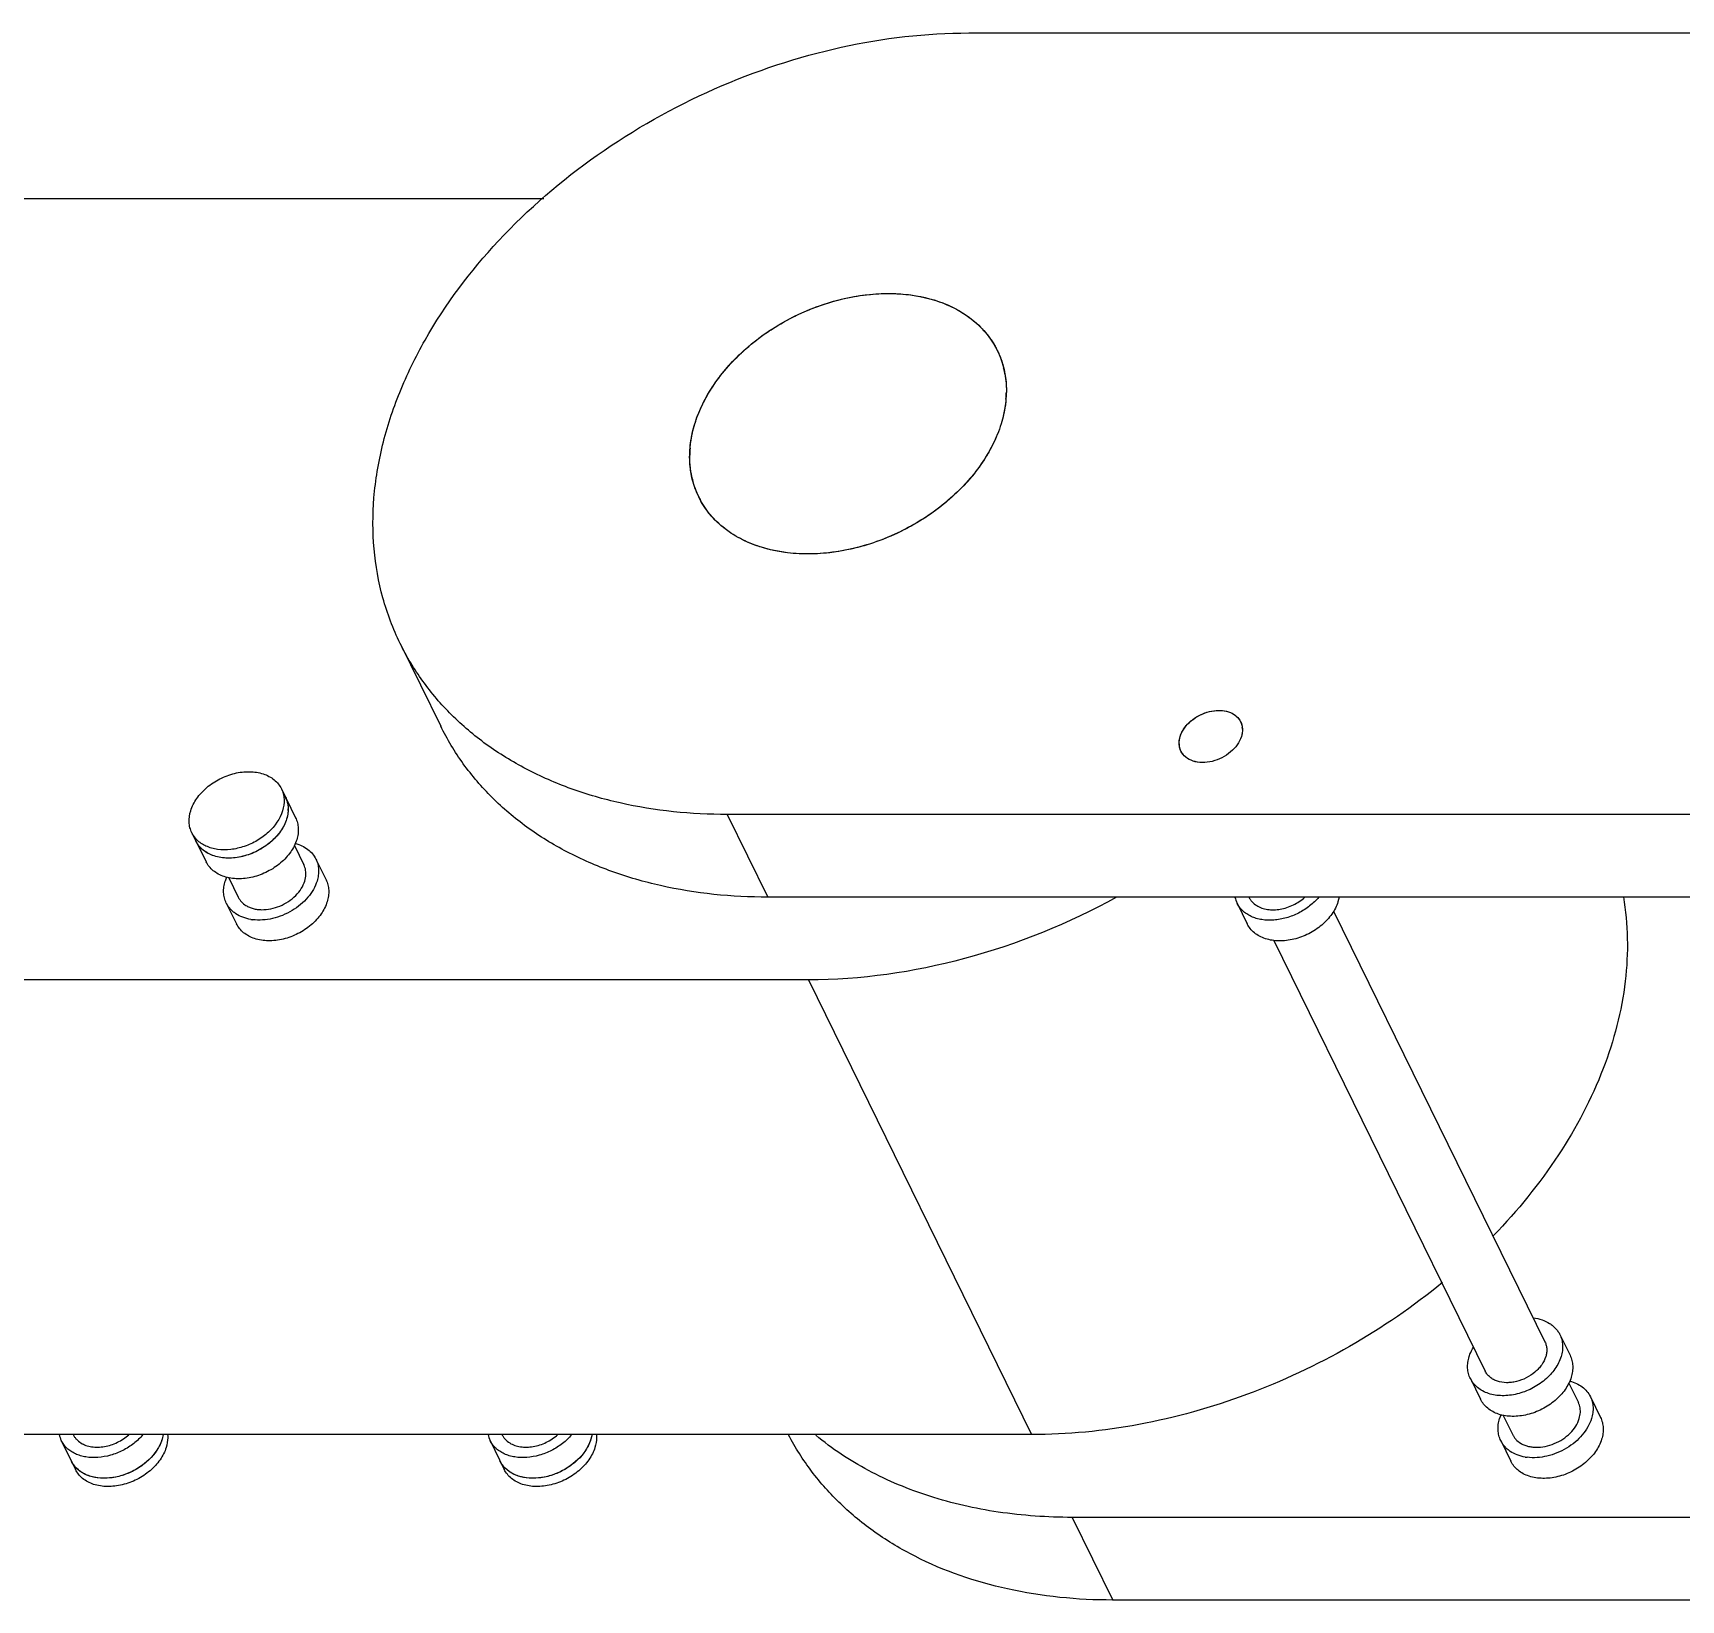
# Model space of a CAD drawing. Header units: inches. Extents: x 0 to 22, y 0 to 17.
# Drawn here: x 17.096 to 18.071, y 10.096 to 11.024 of the extents above; entities that cross this region are included whole.
import ezdxf

# ---------------------------------------------------------------- set-up
doc = ezdxf.new("R2010")
doc.units = ezdxf.units.IN
doc.header["$LTSCALE"] = 1.21
doc.header["$MEASUREMENT"] = 0
doc.layers.get('0').update_dxf_attribs({"linetype": 'CONTINUOUS'})
doc.layers.add('02___PRT_ALL_AXES', color=7, linetype='CONTINUOUS')

msp = doc.modelspace()

# ---------------------------------------------------------------- linework, layer by layer
at = {"color": 7, "linetype": 'Continuous'}
for p, q in [((17.64957, 11.02364), (18.10286, 11.02364)), ((17.31302, 10.66226), (17.33703, 10.61331)), ((18.18146, 10.56104), (17.50662, 10.56104)), ((18.40964, 10.09606), (17.7348, 10.09606))]:
    msp.add_line(p, q, dxfattribs=at)
for centre, radius, start, end in [((17.61811, 10.81243), 0.05371, 9.42265, 13.92921), ((17.61074, 10.81197), 0.0611, 355.13683, 359.07975), ((17.53573, 10.77154), 0.05121, 206.13637, 208.60224), ((17.80029, 10.61117), 0.01132, 1.68631, 7.93263)]:
    msp.add_arc(centre, radius, start, end, dxfattribs=at)
for points, knots in [([(17.31302, 10.66226), (17.30877, 10.67091), (17.30185, 10.68921), (17.29666, 10.71843), (17.2967, 10.74896), (17.30192, 10.78022), (17.3122, 10.81164), (17.33277, 10.85379), (17.37022, 10.90352), (17.42878, 10.95385), (17.49782, 10.99275), (17.5725, 11.01753), (17.62427, 11.02364), (17.64957, 11.02364)], [0, 0, 0, 0, 0.050492, 0.101815, 0.154702, 0.209714, 0.267209, 0.327327, 0.454825, 0.590164, 0.7293, 0.867443, 1, 1, 1, 1]), ([(17.48745, 10.79234), (17.4901, 10.80092), (17.49657, 10.81343), (17.5084, 10.82808), (17.52299, 10.84205), (17.54461, 10.8563), (17.56891, 10.86537), (17.58889, 10.86898), (17.60789, 10.86999), (17.6262, 10.86731), (17.64223, 10.86057), (17.65239, 10.85387), (17.66067, 10.84558), (17.66481, 10.83909), (17.66647, 10.8357)], [0, 0, 0, 0, 0.120791, 0.185744, 0.253062, 0.391822, 0.530991, 0.598792, 0.664374, 0.78666, 0.843391, 0.89737, 0.949254, 1, 1, 1, 1]), ([(17.66647, 10.8357), (17.66687, 10.83488), (17.6684, 10.83154), (17.66957, 10.82804), (17.67023, 10.82536)], [0, 0, 0, 0, 0.249323, 1, 1, 1, 1]), ([(17.67109, 10.82123), (17.67122, 10.82039), (17.67171, 10.817), (17.67188, 10.81357), (17.67183, 10.81099)], [0, 0, 0, 0, 0.247229, 1, 1, 1, 1]), ([(17.67162, 10.80679), (17.67152, 10.80559), (17.67096, 10.80071), (17.66986, 10.79589), (17.66876, 10.79234)], [0, 0, 0, 0, 0.244669, 1, 1, 1, 1]), ([(17.48975, 10.74898), (17.48819, 10.75216), (17.4857, 10.75893), (17.48409, 10.76977), (17.4846, 10.78109), (17.4863, 10.7886), (17.48745, 10.79234)], [0, 0, 0, 0, 0.239085, 0.482914, 0.735579, 1, 1, 1, 1]), ([(17.66876, 10.79234), (17.66615, 10.78387), (17.6598, 10.77151), (17.64818, 10.75701), (17.63386, 10.74315), (17.6126, 10.72893), (17.58416, 10.718), (17.55509, 10.71399), (17.53187, 10.71693), (17.51574, 10.72322), (17.50544, 10.72956), (17.49692, 10.73748), (17.49255, 10.74374), (17.49076, 10.74702)], [0, 0, 0, 0, 0.120467, 0.1852, 0.252285, 0.390642, 0.529643, 0.662962, 0.785808, 0.842872, 0.897151, 0.949232, 1, 1, 1, 1]), ([(17.50662, 10.56104), (17.48535, 10.56104), (17.45384, 10.56417), (17.4144, 10.57555), (17.38772, 10.58715), (17.36383, 10.60181), (17.3431, 10.61934), (17.32585, 10.63948), (17.31683, 10.65449), (17.31302, 10.66226)], [0, 0, 0, 0, 0.277399, 0.408493, 0.534423, 0.655604, 0.772814, 0.88716, 1, 1, 1, 1]), ([(17.77474, 10.60723), (17.77584, 10.61078), (17.77959, 10.6157), (17.78617, 10.62001), (17.79195, 10.62218), (17.79782, 10.6229), (17.80328, 10.62211), (17.80713, 10.62013), (17.80938, 10.61788), (17.81021, 10.61658), (17.81054, 10.6159)], [0, 0, 0, 0, 0.25119, 0.390435, 0.530091, 0.663672, 0.786385, 0.897011, 0.949076, 1, 1, 1, 1]), ([(17.81054, 10.6159), (17.81066, 10.61565), (17.81111, 10.61464), (17.81139, 10.61355), (17.81151, 10.61273)], [0, 0, 0, 0, 0.248523, 1, 1, 1, 1]), ([(17.7752, 10.59856), (17.77457, 10.59983), (17.77384, 10.60279), (17.77429, 10.60577), (17.77474, 10.60723)], [0, 0, 0, 0, 0.48257, 1, 1, 1, 1]), ([(17.811, 10.60723), (17.8099, 10.60367), (17.80615, 10.59876), (17.79958, 10.59445), (17.7938, 10.59228), (17.78792, 10.59155), (17.78246, 10.59234), (17.77861, 10.59433), (17.77636, 10.59658), (17.77553, 10.59788), (17.7752, 10.59856)], [0, 0, 0, 0, 0.25119, 0.390435, 0.530091, 0.663672, 0.786385, 0.897011, 0.949076, 1, 1, 1, 1]), ([(17.81161, 10.6115), (17.81162, 10.61115), (17.8116, 10.60971), (17.81132, 10.60827), (17.811, 10.60723)], [0, 0, 0, 0, 0.242662, 1, 1, 1, 1]), ([(17.2511, 10.55913), (17.25157, 10.55817), (17.25231, 10.55614), (17.25279, 10.55289), (17.25264, 10.5495), (17.25213, 10.54724), (17.25179, 10.54612)], [0, 0, 0, 0, 0.239084, 0.482916, 0.735575, 1, 1, 1, 1]), ([(17.25179, 10.54612), (17.25099, 10.54355), (17.24905, 10.53979), (17.2455, 10.5354), (17.24113, 10.53121), (17.23464, 10.52693), (17.22735, 10.52421), (17.22136, 10.52313), (17.21566, 10.52283), (17.21016, 10.52363), (17.20535, 10.52565), (17.20231, 10.52766), (17.19982, 10.53015), (17.19858, 10.5321), (17.19808, 10.53311)], [0, 0, 0, 0, 0.120791, 0.185745, 0.253062, 0.391822, 0.530991, 0.598792, 0.664374, 0.78666, 0.843391, 0.89737, 0.949254, 1, 1, 1, 1]), ([(17.99069, 10.24881), (17.991, 10.24817), (17.99149, 10.24682), (17.99182, 10.24465), (17.99171, 10.24239), (17.99138, 10.24088), (17.99114, 10.24014)], [0, 0, 0, 0, 0.239087, 0.482911, 0.735585, 1, 1, 1, 1]), ([(17.99114, 10.24014), (17.99061, 10.23842), (17.98932, 10.23592), (17.98695, 10.23299), (17.98404, 10.23019), (17.97971, 10.22735), (17.97485, 10.22553), (17.97086, 10.22481), (17.96706, 10.22461), (17.96339, 10.22514), (17.96019, 10.22649), (17.95816, 10.22783), (17.9565, 10.22949), (17.95567, 10.23079), (17.95534, 10.23146)], [0, 0, 0, 0, 0.120792, 0.185744, 0.253063, 0.391823, 0.530992, 0.598793, 0.664374, 0.786661, 0.843391, 0.89737, 0.949254, 1, 1, 1, 1]), ([(18.00553, 10.24091), (18.00599, 10.23995), (18.00674, 10.23792), (18.00722, 10.23467), (18.00707, 10.23128), (18.00656, 10.22902), (18.00621, 10.2279)], [0, 0, 0, 0, 0.239084, 0.482916, 0.735575, 1, 1, 1, 1]), ([(18.00621, 10.2279), (18.00542, 10.22533), (18.00348, 10.22157), (17.99993, 10.21718), (17.99555, 10.21299), (17.98907, 10.20871), (17.98178, 10.20599), (17.97578, 10.20491), (17.97008, 10.2046), (17.96459, 10.20541), (17.95978, 10.20743), (17.95673, 10.20944), (17.95425, 10.21193), (17.95301, 10.21388), (17.95251, 10.21489)], [0, 0, 0, 0, 0.120791, 0.185745, 0.253062, 0.391822, 0.530991, 0.598792, 0.664374, 0.78666, 0.843391, 0.89737, 0.949254, 1, 1, 1, 1]), ([(17.7348, 10.09606), (17.71392, 10.09606), (17.67354, 10.09998), (17.62629, 10.11615), (17.59414, 10.13535), (17.57346, 10.15227), (17.55611, 10.17172), (17.5469, 10.18626), (17.54296, 10.19379)], [0, 0, 0, 0, 0.277215, 0.533938, 0.655324, 0.772732, 0.887197, 1, 1, 1, 1])]:
    msp.add_open_spline(points, degree=3, knots=knots, dxfattribs=at)
at = {"layer": '02___PRT_ALL_AXES', "color": 7, "linetype": 'Continuous'}
for p, q in [((16.93455, 10.92575), (17.39795, 10.92575)), ((17.24269, 10.57626), (17.2511, 10.55913)), ((17.50662, 10.56104), (17.53064, 10.5121)), ((17.18968, 10.55024), (17.19808, 10.53311)), ((17.25041, 10.54266), (17.25604, 10.53119)), ((17.26311, 10.53466), (17.26911, 10.52242)), ((17.21153, 10.52358), (17.21716, 10.51211)), ((17.25654, 10.52165), (17.25714, 10.52448)), ((17.21009, 10.50864), (17.2161, 10.4964)), ((18.20548, 10.5121), (17.53064, 10.5121)), ((17.8084, 10.50857), (17.8144, 10.49633)), ((17.86876, 10.5121), (17.86811, 10.50934)), ((17.86554, 10.50382), (17.99069, 10.24881)), ((17.8302, 10.48648), (17.95534, 10.23146)), ((17.55467, 10.46315), (16.64811, 10.46315)), ((17.55467, 10.46315), (17.68677, 10.19395)), ((17.99952, 10.25314), (18.00553, 10.24091)), ((17.94651, 10.22713), (17.95251, 10.21489)), ((18.00484, 10.22444), (18.01047, 10.21297)), ((18.01754, 10.21643), (18.02354, 10.2042)), ((17.96596, 10.20536), (17.97159, 10.19389)), ((18.01097, 10.20343), (18.01157, 10.20626)), ((17.68677, 10.19395), (16.78022, 10.19395)), ((17.11238, 10.19049), (17.12079, 10.17336)), ((17.17274, 10.19397), (17.17209, 10.19126)), ((17.36622, 10.19049), (17.37462, 10.17336)), ((17.42657, 10.19397), (17.42592, 10.19126)), ((17.96452, 10.19042), (17.97052, 10.17818)), ((18.38562, 10.145), (17.71078, 10.145)), ((17.71078, 10.145), (17.7348, 10.09606))]:
    msp.add_line(p, q, dxfattribs=at)
for centre, radius, start, end in [((17.54555, 10.7727), 0.06118, 175.13317, 179.07136), ((17.53797, 10.77222), 0.05356, 189.42154, 193.94037), ((17.53642, 10.77183), 0.05197, 193.93199, 206.08498), ((17.78537, 10.60328), 0.01125, 181.64335, 187.93285), ((17.23132, 10.5646), 0.01535, 25.78986, 26.13856), ((17.23122, 10.56456), 0.01546, 16.13842, 25.78269), ((17.22869, 10.56424), 0.01801, 357.07718, 0.26819), ((17.20585, 10.55211), 0.01535, 206.13859, 206.65475), ((17.23186, 10.5147), 0.02351, 156.85216, 162.80105), ((17.82232, 10.5154), 0.01551, 192.29099, 206.12401), ((17.22916, 10.52635), 0.02782, 260.48059, 262.7612), ((17.98629, 10.19648), 0.02351, 156.85216, 162.80105), ((17.1263, 10.19732), 0.01551, 192.55852, 206.12491), ((17.38014, 10.19732), 0.01551, 192.55852, 206.12491), ((17.98359, 10.20813), 0.02782, 260.48059, 262.7612)]:
    msp.add_arc(centre, radius, start, end, dxfattribs=at)
for points, knots in [([(17.49352, 10.80679), (17.50118, 10.82114), (17.5189, 10.84019), (17.54786, 10.85751), (17.57225, 10.86641), (17.59706, 10.87022), (17.62068, 10.86866), (17.64154, 10.86173), (17.65298, 10.85338), (17.65753, 10.84854)], [0, 0, 0, 0, 0.25512, 0.391673, 0.527947, 0.659463, 0.782669, 0.895851, 1, 1, 1, 1]), ([(17.65753, 10.84854), (17.65844, 10.84758), (17.66189, 10.84365), (17.66475, 10.83921), (17.66647, 10.8357)], [0, 0, 0, 0, 0.252706, 1, 1, 1, 1]), ([(17.66647, 10.8357), (17.66803, 10.83252), (17.67051, 10.82575), (17.6727, 10.81106), (17.67102, 10.79963), (17.66876, 10.79234)], [0, 0, 0, 0, 0.239569, 0.48386, 1, 1, 1, 1]), ([(17.48745, 10.79234), (17.48783, 10.79356), (17.4895, 10.79852), (17.49166, 10.8033), (17.49352, 10.80679)], [0, 0, 0, 0, 0.244074, 1, 1, 1, 1]), ([(17.48459, 10.77789), (17.4847, 10.77909), (17.48525, 10.78398), (17.48636, 10.78879), (17.48745, 10.79234)], [0, 0, 0, 0, 0.244804, 1, 1, 1, 1]), ([(17.66876, 10.79234), (17.66611, 10.78376), (17.65733, 10.76676), (17.64083, 10.74911), (17.62468, 10.73701), (17.60679, 10.72659), (17.58273, 10.7176), (17.55336, 10.71396), (17.53002, 10.71737), (17.51398, 10.72411), (17.50383, 10.73081), (17.49555, 10.7391), (17.49141, 10.74559), (17.48975, 10.74898)], [0, 0, 0, 0, 0.120834, 0.252865, 0.321916, 0.391904, 0.531116, 0.664271, 0.786595, 0.843343, 0.897339, 0.949238, 1, 1, 1, 1]), ([(17.48513, 10.76345), (17.48499, 10.76429), (17.48451, 10.76768), (17.48434, 10.77112), (17.48438, 10.77369)], [0, 0, 0, 0, 0.247188, 1, 1, 1, 1]), ([(17.77677, 10.6115), (17.77868, 10.61446), (17.78417, 10.61946), (17.79275, 10.62259), (17.79973, 10.62275), (17.80439, 10.62166), (17.8082, 10.61938), (17.80995, 10.61711), (17.81054, 10.6159)], [0, 0, 0, 0, 0.26615, 0.541428, 0.670793, 0.7897, 0.898189, 1, 1, 1, 1]), ([(17.81054, 10.6159), (17.81117, 10.61462), (17.8119, 10.61167), (17.81145, 10.60869), (17.811, 10.60723)], [0, 0, 0, 0, 0.482644, 1, 1, 1, 1]), ([(17.53064, 10.5121), (17.50937, 10.5121), (17.47786, 10.51523), (17.43841, 10.5266), (17.41174, 10.5382), (17.38785, 10.55286), (17.36712, 10.5704), (17.34987, 10.59053), (17.34085, 10.60555), (17.33704, 10.61331)], [0, 0, 0, 0, 0.277397, 0.408493, 0.534424, 0.655604, 0.772815, 0.88716, 1, 1, 1, 1]), ([(17.77413, 10.60296), (17.77412, 10.60331), (17.77414, 10.60475), (17.77442, 10.60619), (17.77474, 10.60723)], [0, 0, 0, 0, 0.243, 1, 1, 1, 1]), ([(17.77474, 10.60723), (17.77485, 10.60759), (17.77538, 10.60908), (17.77612, 10.61049), (17.77677, 10.6115)], [0, 0, 0, 0, 0.241206, 1, 1, 1, 1]), ([(17.811, 10.60723), (17.8099, 10.60367), (17.80615, 10.59876), (17.79958, 10.59444), (17.7938, 10.59228), (17.78792, 10.59155), (17.78246, 10.59235), (17.77794, 10.59466), (17.77587, 10.5972), (17.7752, 10.59856)], [0, 0, 0, 0, 0.25134, 0.39067, 0.530409, 0.664069, 0.786857, 0.897548, 1, 1, 1, 1]), ([(17.7752, 10.59856), (17.77483, 10.5993), (17.77447, 10.60036), (17.77427, 10.60145), (17.77423, 10.60173)], [0, 0, 0, 0, 0.746878, 1, 1, 1, 1]), ([(17.18899, 10.56325), (17.18978, 10.56582), (17.19242, 10.57093), (17.19737, 10.57622), (17.20221, 10.57985), (17.20758, 10.58298), (17.21479, 10.58567), (17.22361, 10.58676), (17.23179, 10.58558), (17.23758, 10.5826), (17.24095, 10.57922), (17.24219, 10.57727), (17.24269, 10.57626)], [0, 0, 0, 0, 0.120895, 0.252983, 0.322067, 0.392088, 0.531365, 0.664583, 0.786964, 0.897289, 0.949213, 1, 1, 1, 1]), ([(17.24269, 10.57626), (17.24316, 10.57531), (17.2439, 10.57327), (17.24456, 10.56887), (17.24406, 10.56544), (17.24338, 10.56325)], [0, 0, 0, 0, 0.239545, 0.483846, 1, 1, 1, 1]), ([(17.24509, 10.57136), (17.24556, 10.57041), (17.24631, 10.56838), (17.24696, 10.56397), (17.24646, 10.56054), (17.24578, 10.55836)], [0, 0, 0, 0, 0.239545, 0.483846, 1, 1, 1, 1]), ([(17.24606, 10.56885), (17.24627, 10.56813), (17.24659, 10.56662), (17.2467, 10.56509), (17.24671, 10.56432)], [0, 0, 0, 0, 0.494883, 1, 1, 1, 1]), ([(17.18968, 10.55024), (17.18921, 10.5512), (17.18846, 10.55323), (17.18781, 10.55764), (17.18831, 10.56106), (17.18899, 10.56325)], [0, 0, 0, 0, 0.239545, 0.483846, 1, 1, 1, 1]), ([(17.24578, 10.55836), (17.24499, 10.55578), (17.24235, 10.55068), (17.2374, 10.54539), (17.23256, 10.54176), (17.22719, 10.53863), (17.21997, 10.53593), (17.21116, 10.53485), (17.20298, 10.53603), (17.19719, 10.539), (17.19382, 10.54238), (17.19258, 10.54433), (17.19208, 10.54535)], [0, 0, 0, 0, 0.120895, 0.252983, 0.322067, 0.392088, 0.531365, 0.664583, 0.786964, 0.897289, 0.949213, 1, 1, 1, 1]), ([(17.24578, 10.55836), (17.24499, 10.55579), (17.24306, 10.55205), (17.23952, 10.54766), (17.23516, 10.54348), (17.2287, 10.5392), (17.22143, 10.53647), (17.21545, 10.53538), (17.20976, 10.53506), (17.20427, 10.53584), (17.19946, 10.53783), (17.1964, 10.53982), (17.1939, 10.54228), (17.19265, 10.54422), (17.19214, 10.54522)], [0, 0, 0, 0, 0.120717, 0.185621, 0.252887, 0.391556, 0.530684, 0.598492, 0.664102, 0.7865, 0.843297, 0.897335, 0.949255, 1, 1, 1, 1]), ([(17.24338, 10.56325), (17.2419, 10.55845), (17.23711, 10.55173), (17.22855, 10.54541), (17.2209, 10.54188), (17.21288, 10.54004), (17.20508, 10.54005), (17.19811, 10.54193), (17.19424, 10.5445), (17.1927, 10.54603)], [0, 0, 0, 0, 0.244839, 0.380375, 0.517973, 0.652278, 0.778654, 0.894407, 1, 1, 1, 1]), ([(17.24668, 10.56332), (17.24666, 10.56291), (17.24652, 10.56123), (17.24616, 10.55957), (17.24578, 10.55836)], [0, 0, 0, 0, 0.243962, 1, 1, 1, 1]), ([(17.1927, 10.54603), (17.19239, 10.54634), (17.19121, 10.54761), (17.19025, 10.54908), (17.18968, 10.55024)], [0, 0, 0, 0, 0.253284, 1, 1, 1, 1]), ([(17.25091, 10.5439), (17.25227, 10.54354), (17.25487, 10.54262), (17.25835, 10.54055), (17.26117, 10.5379), (17.26256, 10.53577), (17.26311, 10.53466)], [0, 0, 0, 0, 0.26825, 0.521877, 0.764088, 1, 1, 1, 1]), ([(17.25714, 10.52448), (17.25727, 10.52564), (17.25724, 10.5274), (17.25671, 10.52964), (17.25628, 10.53068), (17.25604, 10.53119)], [0, 0, 0, 0, 0.509025, 0.755787, 1, 1, 1, 1]), ([(17.26311, 10.53466), (17.26358, 10.5337), (17.26432, 10.53167), (17.2648, 10.52842), (17.26465, 10.52502), (17.26414, 10.52277), (17.2638, 10.52165)], [0, 0, 0, 0, 0.239084, 0.482917, 0.735572, 1, 1, 1, 1]), ([(17.21009, 10.50864), (17.20962, 10.50959), (17.20888, 10.51162), (17.2084, 10.51488), (17.20855, 10.51827), (17.20906, 10.52053), (17.2094, 10.52165)], [0, 0, 0, 0, 0.239084, 0.482917, 0.735572, 1, 1, 1, 1]), ([(17.22173, 10.50717), (17.22237, 10.50677), (17.22376, 10.50607), (17.22601, 10.5053), (17.22845, 10.50482), (17.23193, 10.50457), (17.2365, 10.50503), (17.24187, 10.5067), (17.24689, 10.50937), (17.25122, 10.51287), (17.25457, 10.51698), (17.25606, 10.52009), (17.25654, 10.52165)], [0, 0, 0, 0, 0.053706, 0.109793, 0.168373, 0.22938, 0.3575, 0.491286, 0.626534, 0.758775, 0.884093, 1, 1, 1, 1]), ([(17.2638, 10.52165), (17.26327, 10.51994), (17.26175, 10.51653), (17.25843, 10.51185), (17.25414, 10.50762), (17.24907, 10.50402), (17.24344, 10.5012), (17.2357, 10.49873), (17.22955, 10.49826), (17.22565, 10.49875)], [0, 0, 0, 0, 0.112434, 0.23253, 0.359047, 0.489829, 0.62218, 0.753218, 1, 1, 1, 1]), ([(17.26911, 10.52242), (17.26958, 10.52147), (17.27033, 10.51943), (17.27081, 10.51618), (17.27066, 10.51279), (17.27015, 10.51053), (17.2698, 10.50941)], [0, 0, 0, 0, 0.239084, 0.482916, 0.735575, 1, 1, 1, 1]), ([(17.22456, 10.49891), (17.22294, 10.49919), (17.21986, 10.49999), (17.21634, 10.50177), (17.21396, 10.50359), (17.21241, 10.50511), (17.21111, 10.50679), (17.2104, 10.50801), (17.21009, 10.50864)], [0, 0, 0, 0, 0.271406, 0.525787, 0.647698, 0.766792, 0.883907, 1, 1, 1, 1]), ([(17.2698, 10.50941), (17.26901, 10.50684), (17.26707, 10.50308), (17.26352, 10.49869), (17.25914, 10.4945), (17.25265, 10.49022), (17.24536, 10.4875), (17.23937, 10.48642), (17.23367, 10.48612), (17.22818, 10.48692), (17.22337, 10.48894), (17.22032, 10.49095), (17.21784, 10.49344), (17.21659, 10.49539), (17.2161, 10.4964)], [0, 0, 0, 0, 0.120791, 0.185745, 0.253062, 0.391822, 0.530991, 0.598792, 0.664374, 0.78666, 0.843391, 0.89737, 0.949254, 1, 1, 1, 1]), ([(17.21716, 10.51211), (17.2174, 10.51161), (17.21797, 10.51065), (17.21939, 10.50887), (17.22075, 10.50778), (17.22173, 10.50717)], [0, 0, 0, 0, 0.244309, 0.49112, 1, 1, 1, 1]), ([(17.73707, 10.51208), (17.70871, 10.49647), (17.64934, 10.47233), (17.58573, 10.46315), (17.55467, 10.46315)], [0, 0, 0, 0, 0.510352, 1, 1, 1, 1]), ([(17.85678, 10.51209), (17.85518, 10.51018), (17.85147, 10.50664), (17.84494, 10.5025), (17.83774, 10.49965), (17.83033, 10.49828), (17.82427, 10.49847), (17.81982, 10.49946), (17.8168, 10.50059), (17.81409, 10.50208), (17.81175, 10.50393), (17.80981, 10.50609), (17.80881, 10.50772), (17.8084, 10.50857)], [0, 0, 0, 0, 0.133828, 0.27251, 0.411557, 0.546411, 0.673308, 0.733161, 0.79045, 0.845329, 0.898155, 0.949476, 1, 1, 1, 1]), ([(17.86811, 10.50934), (17.86731, 10.50676), (17.86537, 10.50301), (17.86182, 10.49861), (17.85745, 10.49442), (17.85096, 10.49015), (17.84367, 10.48743), (17.83767, 10.48635), (17.83197, 10.48604), (17.82648, 10.48685), (17.82167, 10.48887), (17.81863, 10.49088), (17.81614, 10.49337), (17.8149, 10.49531), (17.8144, 10.49633)], [0, 0, 0, 0, 0.120791, 0.185745, 0.253062, 0.391822, 0.530991, 0.598792, 0.664374, 0.78666, 0.843391, 0.89737, 0.949254, 1, 1, 1, 1]), ([(17.81546, 10.51203), (17.81571, 10.51154), (17.81627, 10.51057), (17.8177, 10.5088), (17.81905, 10.50771), (17.82003, 10.5071)], [0, 0, 0, 0, 0.244309, 0.49112, 1, 1, 1, 1]), ([(17.82003, 10.5071), (17.82097, 10.50652), (17.82304, 10.50555), (17.82647, 10.50473), (17.83019, 10.50452), (17.83407, 10.50491), (17.83798, 10.5059), (17.84302, 10.50794), (17.84647, 10.51025), (17.84848, 10.51207)], [0, 0, 0, 0, 0.107252, 0.221463, 0.342609, 0.469758, 0.601292, 0.735144, 1, 1, 1, 1]), ([(18.03713, 10.51226), (18.03849, 10.50416), (18.04002, 10.48747), (18.03824, 10.45295), (18.02663, 10.40851), (17.99966, 10.3574), (17.97447, 10.32651), (17.96023, 10.31184)], [0, 0, 0, 0, 0.111, 0.225201, 0.465424, 0.724035, 1, 1, 1, 1]), ([(17.92993, 10.28397), (17.91277, 10.26986), (17.87575, 10.24446), (17.81503, 10.21607), (17.75143, 10.19826), (17.70802, 10.19395), (17.68677, 10.19395)], [0, 0, 0, 0, 0.252517, 0.50747, 0.758546, 1, 1, 1, 1]), ([(17.98375, 10.26306), (17.98551, 10.26285), (17.98887, 10.26212), (17.99273, 10.26035), (17.99534, 10.25848), (17.99702, 10.25689), (17.99843, 10.25511), (17.99919, 10.25381), (17.99952, 10.25314)], [0, 0, 0, 0, 0.273198, 0.528155, 0.649853, 0.768425, 0.884786, 1, 1, 1, 1]), ([(17.94582, 10.24014), (17.94596, 10.24061), (17.94662, 10.24252), (17.94753, 10.24435), (17.94831, 10.24567)], [0, 0, 0, 0, 0.242761, 1, 1, 1, 1]), ([(17.99952, 10.25314), (17.99999, 10.25219), (18.00073, 10.25016), (18.00122, 10.24691), (18.00106, 10.24351), (18.00056, 10.24126), (18.00021, 10.24014)], [0, 0, 0, 0, 0.239084, 0.482916, 0.735575, 1, 1, 1, 1]), ([(17.94651, 10.22713), (17.94604, 10.22808), (17.94529, 10.23011), (17.94481, 10.23336), (17.94496, 10.23676), (17.94547, 10.23901), (17.94582, 10.24014)], [0, 0, 0, 0, 0.239084, 0.482916, 0.735575, 1, 1, 1, 1]), ([(18.00021, 10.24014), (17.99941, 10.23756), (17.99748, 10.23381), (17.99393, 10.22941), (17.98955, 10.22522), (17.98306, 10.22095), (17.97577, 10.21823), (17.96978, 10.21714), (17.96408, 10.21684), (17.95859, 10.21764), (17.95378, 10.21967), (17.95073, 10.22168), (17.94825, 10.22416), (17.947, 10.22611), (17.94651, 10.22713)], [0, 0, 0, 0, 0.120791, 0.185745, 0.253062, 0.391822, 0.530991, 0.598792, 0.664374, 0.78666, 0.843391, 0.89737, 0.949254, 1, 1, 1, 1]), ([(18.00533, 10.22568), (18.0067, 10.22532), (18.0093, 10.2244), (18.01278, 10.22233), (18.0156, 10.21968), (18.01699, 10.21755), (18.01754, 10.21643)], [0, 0, 0, 0, 0.26825, 0.521877, 0.764088, 1, 1, 1, 1]), ([(18.01754, 10.21643), (18.018, 10.21548), (18.01875, 10.21345), (18.01923, 10.2102), (18.01908, 10.2068), (18.01857, 10.20455), (18.01822, 10.20343)], [0, 0, 0, 0, 0.239084, 0.482917, 0.735572, 1, 1, 1, 1]), ([(18.01157, 10.20626), (18.01169, 10.20742), (18.01167, 10.20918), (18.01113, 10.21142), (18.01071, 10.21246), (18.01047, 10.21297)], [0, 0, 0, 0, 0.509025, 0.755787, 1, 1, 1, 1]), ([(17.96452, 10.19042), (17.96405, 10.19137), (17.96331, 10.1934), (17.96282, 10.19666), (17.96298, 10.20005), (17.96348, 10.2023), (17.96383, 10.20343)], [0, 0, 0, 0, 0.239084, 0.482917, 0.735572, 1, 1, 1, 1]), ([(17.97616, 10.18895), (17.9768, 10.18855), (17.97818, 10.18785), (17.98044, 10.18708), (17.98287, 10.1866), (17.98636, 10.18635), (17.99093, 10.18681), (17.9963, 10.18848), (18.00132, 10.19115), (18.00565, 10.19465), (18.009, 10.19876), (18.01049, 10.20187), (18.01097, 10.20343)], [0, 0, 0, 0, 0.053706, 0.109793, 0.168373, 0.22938, 0.3575, 0.491286, 0.626534, 0.758775, 0.884093, 1, 1, 1, 1]), ([(18.01822, 10.20343), (18.0177, 10.20172), (18.01618, 10.19831), (18.01286, 10.19363), (18.00857, 10.18939), (18.0035, 10.1858), (17.99787, 10.18298), (17.99013, 10.18051), (17.98397, 10.18004), (17.98008, 10.18053)], [0, 0, 0, 0, 0.112434, 0.23253, 0.359047, 0.489829, 0.62218, 0.753218, 1, 1, 1, 1]), ([(18.02354, 10.2042), (18.02401, 10.20325), (18.02475, 10.20121), (18.02524, 10.19796), (18.02508, 10.19457), (18.02458, 10.19231), (18.02423, 10.19119)], [0, 0, 0, 0, 0.239084, 0.482916, 0.735575, 1, 1, 1, 1]), ([(17.16071, 10.19395), (17.1591, 10.19204), (17.15538, 10.18851), (17.14886, 10.18439), (17.14166, 10.18156), (17.13427, 10.18021), (17.12822, 10.1804), (17.12377, 10.1814), (17.12076, 10.18252), (17.11806, 10.18402), (17.11572, 10.18586), (17.11379, 10.18802), (17.11279, 10.18965), (17.11238, 10.19049)], [0, 0, 0, 0, 0.133919, 0.27264, 0.411679, 0.546497, 0.673351, 0.733185, 0.79046, 0.84533, 0.898151, 0.949473, 1, 1, 1, 1]), ([(17.11945, 10.19395), (17.1197, 10.19345), (17.12026, 10.19249), (17.12169, 10.19072), (17.12304, 10.18963), (17.12402, 10.18903)], [0, 0, 0, 0, 0.244305, 0.49112, 1, 1, 1, 1]), ([(17.17449, 10.18637), (17.1737, 10.1838), (17.17106, 10.1787), (17.16611, 10.1734), (17.16127, 10.16977), (17.1559, 10.16664), (17.14868, 10.16395), (17.13986, 10.16286), (17.13168, 10.16404), (17.1259, 10.16702), (17.12253, 10.1704), (17.12129, 10.17235), (17.12079, 10.17336)], [0, 0, 0, 0, 0.120895, 0.252983, 0.322067, 0.392088, 0.531365, 0.664583, 0.786964, 0.897289, 0.949213, 1, 1, 1, 1]), ([(17.16992, 10.1863), (17.16756, 10.18214), (17.16228, 10.17663), (17.15373, 10.17161), (17.14658, 10.16904), (17.13931, 10.16792), (17.13237, 10.16834), (17.12622, 10.17029), (17.1228, 10.17266), (17.12141, 10.17405)], [0, 0, 0, 0, 0.255785, 0.392054, 0.527901, 0.659078, 0.7822, 0.895574, 1, 1, 1, 1]), ([(17.17209, 10.19126), (17.17137, 10.18895), (17.1697, 10.18556), (17.16664, 10.18151), (17.16289, 10.1776), (17.15727, 10.17343), (17.14964, 10.1699), (17.14163, 10.16806), (17.135, 10.16805), (17.13012, 10.16905), (17.12682, 10.17025), (17.1239, 10.17188), (17.1222, 10.17326), (17.12145, 10.17401)], [0, 0, 0, 0, 0.117945, 0.181007, 0.246308, 0.381399, 0.518562, 0.652467, 0.778496, 0.837751, 0.894266, 0.94821, 1, 1, 1, 1]), ([(17.12402, 10.18903), (17.12495, 10.18845), (17.12701, 10.18748), (17.13043, 10.18666), (17.13414, 10.18644), (17.138, 10.18683), (17.1419, 10.1878), (17.14692, 10.18983), (17.15037, 10.19211), (17.15238, 10.19392)], [0, 0, 0, 0, 0.107255, 0.221443, 0.342549, 0.469651, 0.601148, 0.734995, 1, 1, 1, 1]), ([(17.17209, 10.19126), (17.17196, 10.19084), (17.17138, 10.18913), (17.1706, 10.18749), (17.16992, 10.1863)], [0, 0, 0, 0, 0.243205, 1, 1, 1, 1]), ([(17.17533, 10.194), (17.17539, 10.19339), (17.17551, 10.19082), (17.17507, 10.18823), (17.17449, 10.18637)], [0, 0, 0, 0, 0.241672, 1, 1, 1, 1]), ([(17.41454, 10.19395), (17.41293, 10.19204), (17.40922, 10.18851), (17.40269, 10.18439), (17.3955, 10.18156), (17.3881, 10.18021), (17.38206, 10.1804), (17.37761, 10.1814), (17.3746, 10.18252), (17.3719, 10.18402), (17.36956, 10.18586), (17.36763, 10.18802), (17.36663, 10.18965), (17.36622, 10.19049)], [0, 0, 0, 0, 0.133919, 0.27264, 0.411679, 0.546497, 0.673351, 0.733185, 0.79046, 0.84533, 0.898151, 0.949473, 1, 1, 1, 1]), ([(17.37329, 10.19395), (17.37353, 10.19345), (17.3741, 10.19249), (17.37552, 10.19072), (17.37687, 10.18963), (17.37785, 10.18903)], [0, 0, 0, 0, 0.244305, 0.49112, 1, 1, 1, 1]), ([(17.42833, 10.18637), (17.42753, 10.1838), (17.4249, 10.1787), (17.41995, 10.1734), (17.4151, 10.16977), (17.40973, 10.16664), (17.40252, 10.16395), (17.3937, 10.16286), (17.38552, 10.16404), (17.37974, 10.16702), (17.37636, 10.1704), (17.37512, 10.17235), (17.37462, 10.17336)], [0, 0, 0, 0, 0.120895, 0.252983, 0.322067, 0.392088, 0.531365, 0.664583, 0.786964, 0.897289, 0.949213, 1, 1, 1, 1]), ([(17.42376, 10.1863), (17.4214, 10.18214), (17.41611, 10.17663), (17.40756, 10.17161), (17.40041, 10.16904), (17.39314, 10.16792), (17.38621, 10.16834), (17.38005, 10.17029), (17.37663, 10.17266), (17.37525, 10.17405)], [0, 0, 0, 0, 0.255785, 0.392054, 0.527901, 0.659078, 0.7822, 0.895574, 1, 1, 1, 1]), ([(17.42592, 10.19126), (17.42521, 10.18895), (17.42353, 10.18556), (17.42048, 10.18151), (17.41672, 10.1776), (17.41111, 10.17343), (17.40348, 10.1699), (17.39547, 10.16806), (17.38883, 10.16805), (17.38395, 10.16905), (17.38066, 10.17025), (17.37773, 10.17188), (17.37604, 10.17326), (17.37528, 10.17401)], [0, 0, 0, 0, 0.117945, 0.181007, 0.246308, 0.381399, 0.518562, 0.652467, 0.778496, 0.837751, 0.894266, 0.94821, 1, 1, 1, 1]), ([(17.37785, 10.18903), (17.37878, 10.18845), (17.38085, 10.18748), (17.38426, 10.18666), (17.38797, 10.18644), (17.39184, 10.18683), (17.39574, 10.1878), (17.40076, 10.18983), (17.40421, 10.19211), (17.40622, 10.19392)], [0, 0, 0, 0, 0.107255, 0.221443, 0.342549, 0.469651, 0.601148, 0.734995, 1, 1, 1, 1]), ([(17.42592, 10.19126), (17.4258, 10.19084), (17.42521, 10.18913), (17.42443, 10.18749), (17.42376, 10.1863)], [0, 0, 0, 0, 0.243205, 1, 1, 1, 1]), ([(17.42916, 10.194), (17.42922, 10.19339), (17.42934, 10.19082), (17.4289, 10.18823), (17.42833, 10.18637)], [0, 0, 0, 0, 0.241672, 1, 1, 1, 1]), ([(17.71078, 10.145), (17.69617, 10.145), (17.66764, 10.14695), (17.62686, 10.15616), (17.59018, 10.17136), (17.56864, 10.18562), (17.55903, 10.19359)], [0, 0, 0, 0, 0.26994, 0.526437, 0.769331, 1, 1, 1, 1]), ([(17.97899, 10.18069), (17.97737, 10.18096), (17.97428, 10.18177), (17.97077, 10.18355), (17.96838, 10.18537), (17.96684, 10.18689), (17.96554, 10.18857), (17.96483, 10.18979), (17.96452, 10.19042)], [0, 0, 0, 0, 0.271406, 0.525787, 0.647698, 0.766792, 0.883907, 1, 1, 1, 1]), ([(18.02423, 10.19119), (18.02343, 10.18862), (18.02149, 10.18486), (18.01794, 10.18047), (18.01357, 10.17628), (18.00708, 10.172), (17.99979, 10.16928), (17.9938, 10.1682), (17.9881, 10.1679), (17.9826, 10.1687), (17.97779, 10.17072), (17.97475, 10.17273), (17.97226, 10.17522), (17.97102, 10.17717), (17.97052, 10.17818)], [0, 0, 0, 0, 0.120791, 0.185745, 0.253062, 0.391822, 0.530991, 0.598792, 0.664374, 0.78666, 0.843391, 0.89737, 0.949254, 1, 1, 1, 1]), ([(17.97159, 10.19389), (17.97183, 10.19339), (17.9724, 10.19243), (17.97382, 10.19065), (17.97518, 10.18956), (17.97616, 10.18895)], [0, 0, 0, 0, 0.244309, 0.49112, 1, 1, 1, 1]), ([(17.12145, 10.17401), (17.12082, 10.17463), (17.11968, 10.17597), (17.11877, 10.17748), (17.11838, 10.17826)], [0, 0, 0, 0, 0.503349, 1, 1, 1, 1]), ([(17.12141, 10.17405), (17.12111, 10.17435), (17.11996, 10.17558), (17.11901, 10.17701), (17.11845, 10.17813)], [0, 0, 0, 0, 0.253235, 1, 1, 1, 1]), ([(17.37528, 10.17401), (17.37466, 10.17463), (17.37351, 10.17597), (17.3726, 10.17748), (17.37222, 10.17826)], [0, 0, 0, 0, 0.503349, 1, 1, 1, 1]), ([(17.37525, 10.17405), (17.37495, 10.17435), (17.3738, 10.17558), (17.37285, 10.17701), (17.37228, 10.17813)], [0, 0, 0, 0, 0.253235, 1, 1, 1, 1])]:
    msp.add_open_spline(points, degree=3, knots=knots, dxfattribs=at)

doc.saveas('drawing.dxf')
